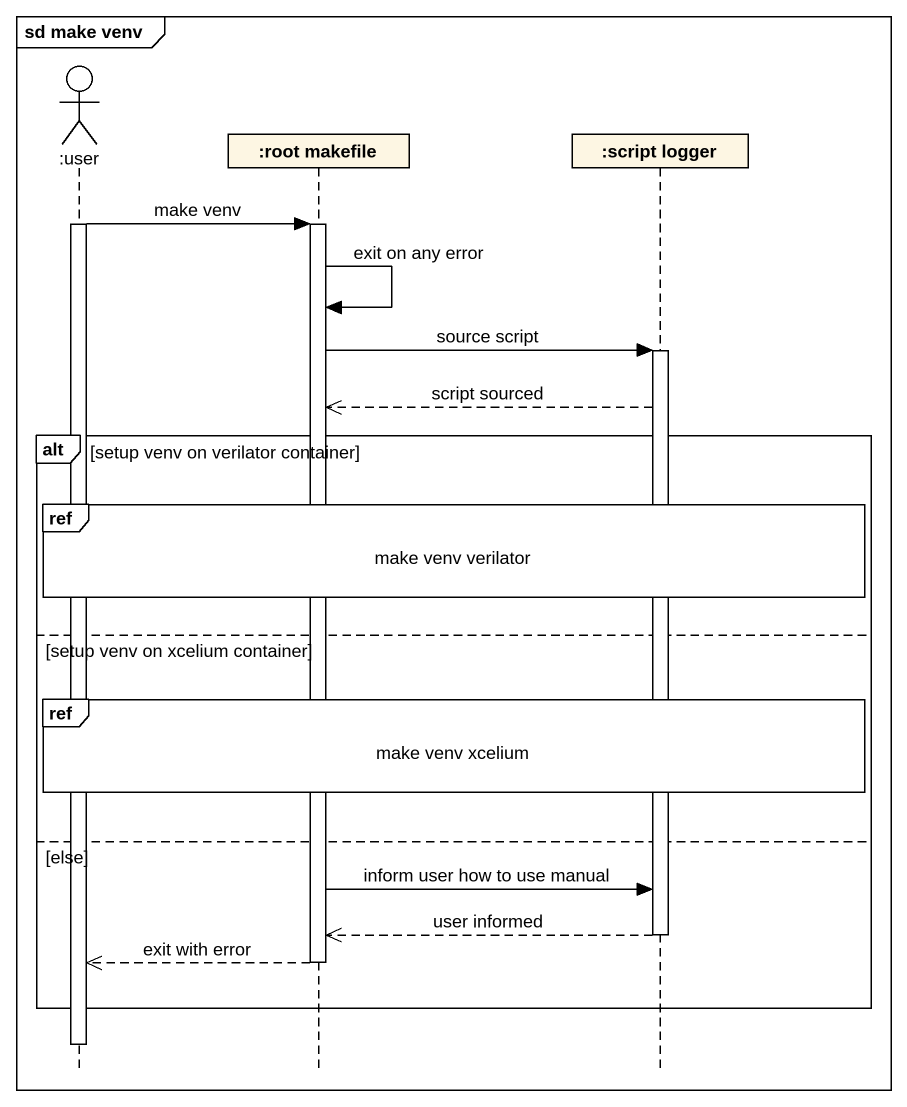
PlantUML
@startuml
mainframe sd make venv
hide footbox
actor ":user" as user
participant ":root makefile" as root_makefile
participant ":script logger" as script_logger

activate user
user -> root_makefile : make venv
activate root_makefile
root_makefile -> root_makefile : exit on any error
root_makefile -> script_logger : source script
activate script_logger
script_logger -->> root_makefile : script sourced
alt setup venv on verilator container
  ref over user, root_makefile, script_logger : make venv verilator
else setup venv on xcelium container
  ref over user, root_makefile, script_logger : make venv xcelium
else else
  root_makefile -> script_logger : inform user how to use manual
  script_logger -->> root_makefile : user informed
  deactivate script_logger
  root_makefile -->> user : exit with error
  deactivate root_makefile
end
deactivate user
@enduml
